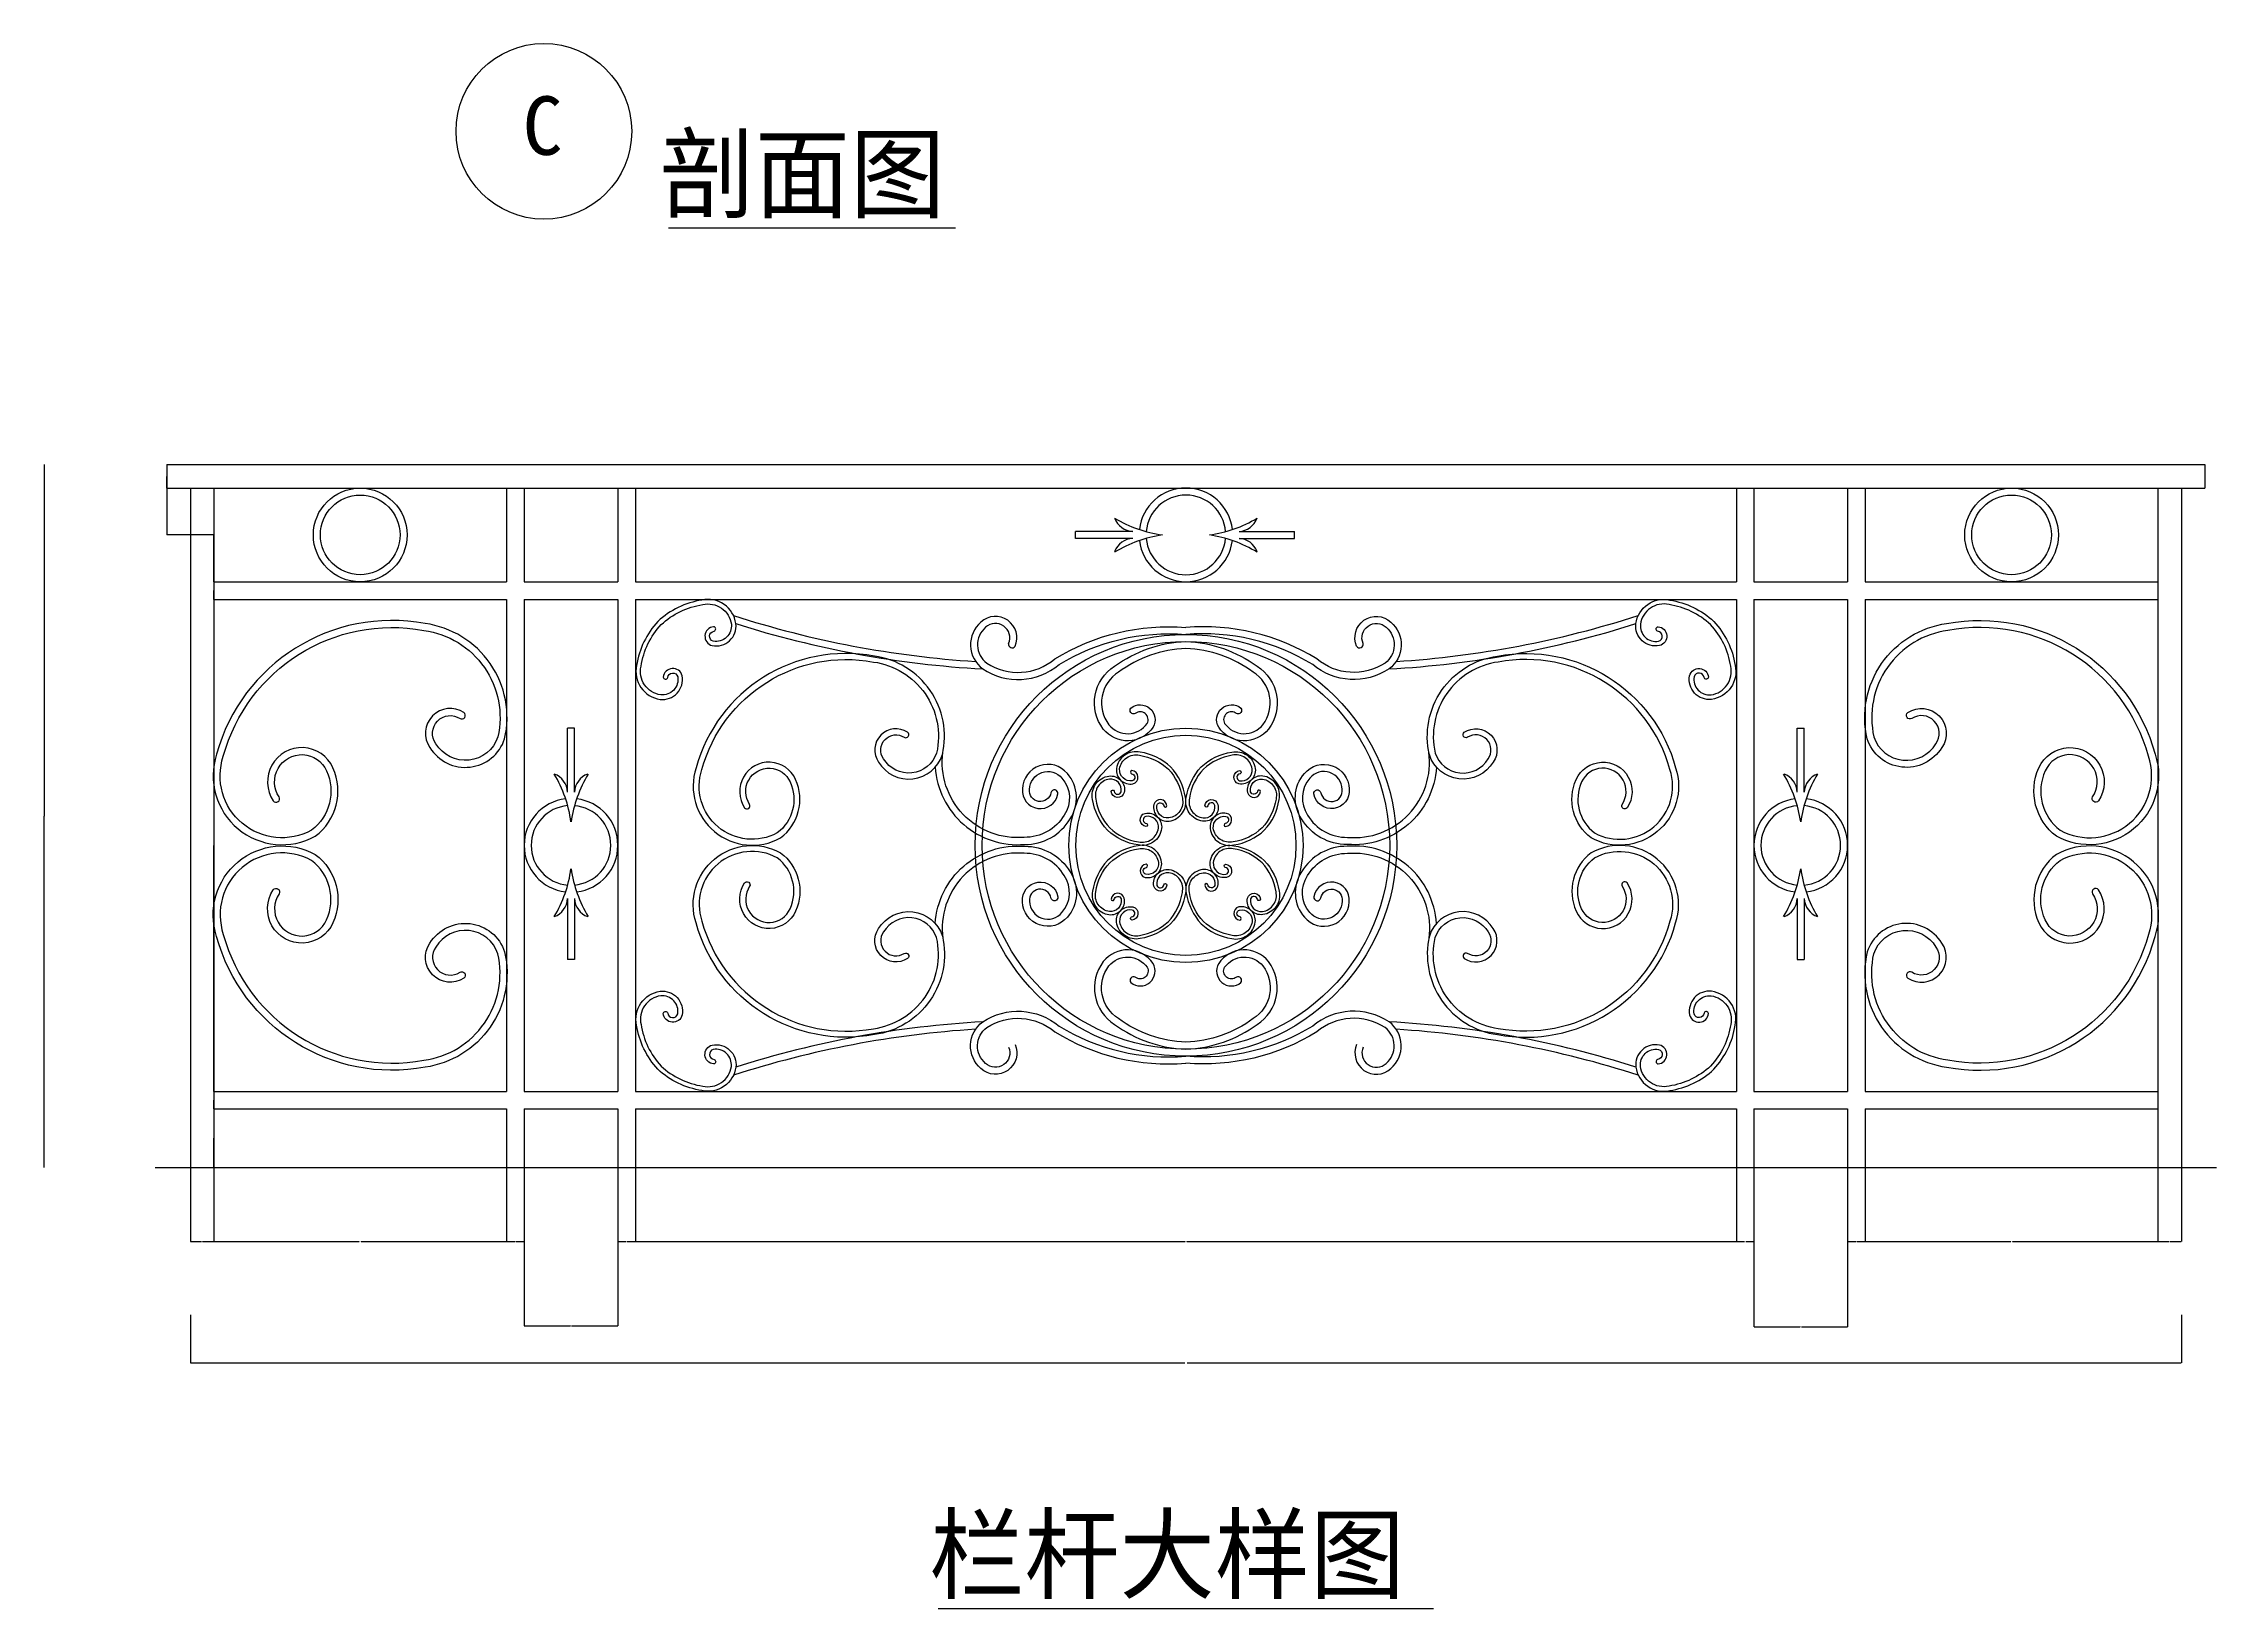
# Model space of a CAD drawing. Header units: metres. Extents: x 279 to 9021, y 399 to 11254.
# Drawn here: x 5060 to 8771, y 399 to 3071 of the extents above; entities that cross this region are included whole.
import ezdxf

# ---------------------------------------------------------------- set-up
doc = ezdxf.new("R2010")
doc.units = ezdxf.units.M
for name, color, linetype in [('3', 3, 'Continuous'), ('7', 7, 'Continuous'), ('DIM', 3, 'Continuous'), ('TEXT', 3, 'Continuous')]:
    doc.layers.add(name, color=color, linetype=linetype)
doc.dimstyles.get("Standard").update_dxf_attribs({"dimtxt": 2.5, "dimasz": 2.5, "dimexe": 1.25, "dimexo": 0.625, "dimtad": 1, "dimcen": 2.5, "dimazin": 3, "dimtfac": 1, "dimtmove": 0, "dimatfit": 3})

# ---------------------------------------------------------------- blocks, each defined once
blk = doc.blocks.new('*D1')
for p, q in [((5311.23, 900.5), (5311.23, 818.37)), ((8711.23, 900.5), (8711.23, 818.37)), ((5311.48, 818.37), (7009.23, 818.37)), ((7013.23, 818.37), (8710.98, 818.37))]:
    blk.add_line(p, q)
at = {"layer": 'Defpoints'}
for p in [(5311.23, 900.5), (8711.23, 900.5), (5311.23, 818.37)]:
    blk.add_point(p, dxfattribs=at)
at = {"layer": 'DIM', "insert": (7011.23, 818.37), "char_height": 1, "attachment_point": 5}
blk.add_mtext('1700', dxfattribs=at)
blk = doc.blocks.new('*D2')
for p, q in [((5351.23, 1151.89), (5351.23, 1025.5)), ((5851.23, 1151.89), (5851.23, 1025.5)), ((5351.48, 1025.5), (5599.73, 1025.5)), ((5602.73, 1025.5), (5850.98, 1025.5))]:
    blk.add_line(p, q)
at = {"layer": 'Defpoints'}
for p in [(5351.23, 1151.89), (5851.23, 1151.89), (5351.23, 1025.5)]:
    blk.add_point(p, dxfattribs=at)
at = {"layer": 'DIM', "insert": (5601.23, 1025.5), "char_height": 1, "attachment_point": 5}
blk.add_mtext('250', dxfattribs=at)
blk = doc.blocks.new('*D18')
for p, q in [((5061.51, 2351.89), (5061.51, 1751.89)), ((5061.26, 1751.89), (5061.01, 1751.89)), ((5061.51, 1151.89), (5061.51, 1751.89)), ((5061.51, 1751.89), (5061.51, 1751.89)), ((5061.76, 1751.89), (5062.01, 1751.89))]:
    blk.add_line(p, q)
at = {"layer": 'Defpoints'}
for p in [(5061.51, 2351.89), (5061.51, 1751.89), (5061.51, 1151.89)]:
    blk.add_point(p, dxfattribs=at)
at = {"layer": 'DIM', "insert": (5061.51, 1753.015), "char_height": 1, "attachment_point": 5}
blk.add_mtext('600', dxfattribs=at)
blk = doc.blocks.new('*D19')
for p, q in [((5351.23, 2121.89), (5351.23, 1701.89)), ((5350.98, 1701.89), (5350.73, 1701.89)), ((5351.23, 1281.89), (5351.23, 1701.89)), ((5351.23, 1701.89), (5351.23, 1701.89)), ((5351.48, 1701.89), (5351.73, 1701.89))]:
    blk.add_line(p, q)
at = {"layer": 'Defpoints'}
for p in [(5351.23, 2121.89), (5351.23, 1701.89), (5351.23, 1281.89)]:
    blk.add_point(p, dxfattribs=at)
at = {"layer": 'DIM', "insert": (5351.23, 1703.015), "char_height": 1, "attachment_point": 5}
blk.add_mtext('420', dxfattribs=at)
blk = doc.blocks.new('*D20')
for p, q in [((5351.23, 1251.89), (5351.23, 1201.89)), ((5350.98, 1201.89), (5350.73, 1201.89)), ((5351.23, 1151.89), (5351.23, 1201.89)), ((5351.23, 1201.89), (5351.23, 1201.89)), ((5351.48, 1201.89), (5351.73, 1201.89))]:
    blk.add_line(p, q)
at = {"layer": 'Defpoints'}
for p in [(5351.23, 1251.89), (5351.23, 1201.89), (5351.23, 1151.89)]:
    blk.add_point(p, dxfattribs=at)
at = {"layer": 'DIM', "insert": (5351.23, 1203.015), "char_height": 1, "attachment_point": 5}
blk.add_mtext('50', dxfattribs=at)
blk = doc.blocks.new('*D21')
for p, q in [((5311.23, 1151.89), (5311.23, 1025.5)), ((5351.23, 1151.89), (5351.23, 1025.5)), ((5311.48, 1025.5), (5330.23, 1025.5)), ((5332.23, 1025.5), (5350.98, 1025.5))]:
    blk.add_line(p, q)
at = {"layer": 'Defpoints'}
for p in [(5311.23, 1151.89), (5351.23, 1151.89), (5311.23, 1025.5)]:
    blk.add_point(p, dxfattribs=at)
at = {"layer": 'DIM', "insert": (5331.23, 1025.5), "char_height": 1, "attachment_point": 5}
blk.add_mtext('20', dxfattribs=at)
blk = doc.blocks.new('*D22')
for p, q in [((5350.98, 1266.89), (5350.73, 1266.89)), ((5351.23, 1281.89), (5351.23, 1266.89)), ((5351.23, 1251.89), (5351.23, 1266.89)), ((5351.23, 1266.89), (5351.23, 1266.89)), ((5351.48, 1266.89), (5351.73, 1266.89))]:
    blk.add_line(p, q)
at = {"layer": 'Defpoints'}
for p in [(5351.23, 1281.89), (5351.23, 1266.89), (5351.23, 1251.89)]:
    blk.add_point(p, dxfattribs=at)
at = {"layer": 'DIM', "insert": (5351.23, 1268.015), "char_height": 1, "attachment_point": 5}
blk.add_mtext('15', dxfattribs=at)
blk = doc.blocks.new('*D23')
for p, q in [((5350.98, 2136.89), (5350.73, 2136.89)), ((5351.23, 2151.89), (5351.23, 2136.89)), ((5351.23, 2121.89), (5351.23, 2136.89)), ((5351.23, 2136.89), (5351.23, 2136.89)), ((5351.48, 2136.89), (5351.73, 2136.89))]:
    blk.add_line(p, q)
at = {"layer": 'Defpoints'}
for p in [(5351.23, 2151.89), (5351.23, 2136.89), (5351.23, 2121.89)]:
    blk.add_point(p, dxfattribs=at)
at = {"layer": 'DIM', "insert": (5351.23, 2138.015), "char_height": 1, "attachment_point": 5}
blk.add_mtext('15', dxfattribs=at)
blk = doc.blocks.new('*D24')
for p, q in [((5271.23, 2351.89), (5271.23, 2331.89)), ((5270.98, 2331.89), (5270.73, 2331.89)), ((5271.23, 2311.89), (5271.23, 2331.89)), ((5271.23, 2331.89), (5271.23, 2331.89)), ((5271.48, 2331.89), (5271.73, 2331.89))]:
    blk.add_line(p, q)
at = {"layer": 'Defpoints'}
for p in [(5271.23, 2351.89), (5271.23, 2331.89), (5271.23, 2311.89)]:
    blk.add_point(p, dxfattribs=at)
at = {"layer": 'DIM', "insert": (5271.23, 2333.015), "char_height": 1, "attachment_point": 5}
blk.add_mtext('20', dxfattribs=at)
blk = doc.blocks.new('*D25')
for p, q in [((5271.23, 2311.89), (5271.23, 2231.89)), ((5310.23, 2231.89), (5270.98, 2231.89)), ((5351.48, 2231.89), (5312.23, 2231.89)), ((5351.23, 2151.89), (5351.23, 2231.89))]:
    blk.add_line(p, q)
at = {"layer": 'Defpoints'}
for p in [(5271.23, 2311.89), (5351.23, 2231.89), (5351.23, 2151.89)]:
    blk.add_point(p, dxfattribs=at)
at = {"layer": 'DIM', "insert": (5311.23, 2231.89), "char_height": 1, "attachment_point": 5}
blk.add_mtext('80', dxfattribs=at)
blk = doc.blocks.new('*D37')
for p, q in [((6071.23, 1151.89), (6071.23, 1025.5)), ((7951.23, 1151.89), (7951.23, 1025.5)), ((6071.48, 1025.5), (7009.73, 1025.5)), ((7012.73, 1025.5), (7950.98, 1025.5))]:
    blk.add_line(p, q)
at = {"layer": 'Defpoints'}
for p in [(6071.23, 1151.89), (7951.23, 1151.89), (6071.23, 1025.5)]:
    blk.add_point(p, dxfattribs=at)
at = {"layer": 'DIM', "insert": (7011.23, 1025.5), "char_height": 1, "attachment_point": 5}
blk.add_mtext('940', dxfattribs=at)
blk = doc.blocks.new('*D38')
for p, q in [((5881.23, 1151.89), (5881.23, 881.67)), ((6041.23, 1151.89), (6041.23, 881.67)), ((5881.48, 881.67), (5960.23, 881.67)), ((5962.23, 881.67), (6040.98, 881.67))]:
    blk.add_line(p, q)
at = {"layer": 'Defpoints'}
for p in [(5881.23, 1151.89), (6041.23, 1151.89), (5881.23, 881.67)]:
    blk.add_point(p, dxfattribs=at)
at = {"layer": 'DIM', "insert": (5961.23, 881.67), "char_height": 1, "attachment_point": 5}
blk.add_mtext('80', dxfattribs=at)
blk = doc.blocks.new('*D39')
for p, q in [((6041.23, 1151.89), (6041.23, 1025.5)), ((6071.23, 1151.89), (6071.23, 1025.5)), ((6041.48, 1025.5), (6055.23, 1025.5)), ((6057.23, 1025.5), (6070.98, 1025.5))]:
    blk.add_line(p, q)
at = {"layer": 'Defpoints'}
for p in [(6041.23, 1151.89), (6071.23, 1151.89), (6041.23, 1025.5)]:
    blk.add_point(p, dxfattribs=at)
at = {"layer": 'DIM', "insert": (6056.23, 1025.5), "char_height": 1, "attachment_point": 5}
blk.add_mtext('15', dxfattribs=at)
blk = doc.blocks.new('*D40')
for p, q in [((5851.23, 1151.89), (5851.23, 1025.5)), ((5881.23, 1151.89), (5881.23, 1025.5)), ((5851.48, 1025.5), (5865.23, 1025.5)), ((5867.23, 1025.5), (5880.98, 1025.5))]:
    blk.add_line(p, q)
at = {"layer": 'Defpoints'}
for p in [(5851.23, 1151.89), (5881.23, 1151.89), (5851.23, 1025.5)]:
    blk.add_point(p, dxfattribs=at)
at = {"layer": 'DIM', "insert": (5866.23, 1025.5), "char_height": 1, "attachment_point": 5}
blk.add_mtext('15', dxfattribs=at)
blk = doc.blocks.new('*D43')
for p, q in [((8171.23, 1151.89), (8171.23, 1025.5)), ((8671.23, 1151.89), (8671.23, 1025.5)), ((8171.48, 1025.5), (8419.73, 1025.5)), ((8422.73, 1025.5), (8670.98, 1025.5))]:
    blk.add_line(p, q)
at = {"layer": 'Defpoints'}
for p in [(8171.23, 1151.89), (8671.23, 1151.89), (8171.23, 1025.5)]:
    blk.add_point(p, dxfattribs=at)
at = {"layer": 'DIM', "insert": (8421.23, 1025.5), "char_height": 1, "attachment_point": 5}
blk.add_mtext('100', dxfattribs=at)
blk = doc.blocks.new('*D44')
for p, q in [((7951.23, 1151.89), (7951.23, 1025.5)), ((7981.23, 1151.89), (7981.23, 1025.5)), ((7951.48, 1025.5), (7965.23, 1025.5)), ((7967.23, 1025.5), (7980.98, 1025.5))]:
    blk.add_line(p, q)
at = {"layer": 'Defpoints'}
for p in [(7951.23, 1151.89), (7981.23, 1151.89), (7951.23, 1025.5)]:
    blk.add_point(p, dxfattribs=at)
at = {"layer": 'DIM', "insert": (7966.23, 1025.5), "char_height": 1, "attachment_point": 5}
blk.add_mtext('15', dxfattribs=at)
blk = doc.blocks.new('*D45')
for p, q in [((7981.23, 1151.89), (7981.23, 879.76)), ((8141.23, 1151.89), (8141.23, 879.76)), ((7981.48, 879.76), (8060.23, 879.76)), ((8062.23, 879.76), (8140.98, 879.76))]:
    blk.add_line(p, q)
at = {"layer": 'Defpoints'}
for p in [(7981.23, 1151.89), (8141.23, 1151.89), (7981.23, 879.76)]:
    blk.add_point(p, dxfattribs=at)
at = {"layer": 'DIM', "insert": (8061.23, 879.76), "char_height": 1, "attachment_point": 5}
blk.add_mtext('80', dxfattribs=at)
blk = doc.blocks.new('*D46')
for p, q in [((8141.23, 1151.89), (8141.23, 1025.5)), ((8171.23, 1151.89), (8171.23, 1025.5)), ((8141.48, 1025.5), (8155.23, 1025.5)), ((8157.23, 1025.5), (8170.98, 1025.5))]:
    blk.add_line(p, q)
at = {"layer": 'Defpoints'}
for p in [(8141.23, 1151.89), (8171.23, 1151.89), (8141.23, 1025.5)]:
    blk.add_point(p, dxfattribs=at)
at = {"layer": 'DIM', "insert": (8156.23, 1025.5), "char_height": 1, "attachment_point": 5}
blk.add_mtext('15', dxfattribs=at)
blk = doc.blocks.new('*D47')
for p, q in [((8671.23, 1151.89), (8671.23, 1025.5)), ((8711.23, 1151.89), (8711.23, 1025.5)), ((8671.48, 1025.5), (8690.23, 1025.5)), ((8692.23, 1025.5), (8710.98, 1025.5))]:
    blk.add_line(p, q)
at = {"layer": 'Defpoints'}
for p in [(8671.23, 1151.89), (8711.23, 1151.89), (8671.23, 1025.5)]:
    blk.add_point(p, dxfattribs=at)
at = {"layer": 'DIM', "insert": (8691.23, 1025.5), "char_height": 1, "attachment_point": 5}
blk.add_mtext('20', dxfattribs=at)

msp = doc.modelspace()

# ---------------------------------------------------------------- linework, layer by layer
at = {"layer": '3'}
for p, q in [((6920.5, 2237.89), (6822.65, 2237.89)), ((6822.65, 2225.89), (6822.65, 2237.89)), ((7101.96, 2237.89), (7196.72, 2237.89)), ((7196.72, 2225.89), (7196.72, 2237.89)), ((6920.5, 2225.89), (6822.65, 2225.89)), ((7101.96, 2225.89), (7196.72, 2225.89)), ((5967.23, 1901.94), (5955.23, 1901.94)), ((5955.23, 1792.62), (5955.23, 1901.94)), ((5967.23, 1792.62), (5967.23, 1901.94)), ((8055.23, 1792.62), (8055.23, 1901.94)), ((8055.23, 1901.94), (8067.23, 1901.94)), ((8067.23, 1792.62), (8067.23, 1901.94)), ((5955.23, 1611.16), (5955.23, 1506.87)), ((5967.23, 1611.16), (5967.23, 1506.87)), ((8055.23, 1611.16), (8055.23, 1506.87)), ((8067.23, 1611.16), (8067.23, 1506.87)), ((5967.23, 1506.87), (5955.23, 1506.87)), ((8055.23, 1506.87), (8067.23, 1506.87))]:
    msp.add_line(p, q, dxfattribs=at)
for points in [[(6115.14, 2078.73, -0.15), (6186.24, 2112.97, -0.44), (6235.03, 2079.44, -0.5), (6204.07, 2050.45, -0.83), (6205.6, 2067.42, 0.79), (6204.84, 2075.16, 0.84), (6202.33, 2042.87, 0.51), (6242.74, 2080.41, 0.44), (6184.78, 2120.61, 0.15), (6109.64, 2084.23, 0.15), (6073.26, 2009.09, 0.44), (6113.46, 1951.13, 0.51), (6151.01, 1991.54, 0.84), (6118.71, 1989.03, 0.79), (6126.45, 1988.27, -0.83), (6143.42, 1989.81, -0.5), (6114.43, 1958.85, -0.44), (6080.9, 2007.63, -0.15), (6115.14, 2078.73)], [(7907.33, 2078.73, 0.15), (7836.23, 2112.97, 0.44), (7787.44, 2079.44, 0.5), (7818.4, 2050.45, 0.83), (7816.87, 2067.42, -0.79), (7817.63, 2075.16, -0.84), (7820.13, 2042.87, -0.51), (7779.72, 2080.41, -0.44), (7837.68, 2120.61, -0.15), (7912.83, 2084.23, -0.15), (7949.21, 2009.09, -0.44), (7909.01, 1951.13, -0.51), (7871.46, 1991.54, -0.84), (7903.76, 1989.03, -0.79), (7896.02, 1988.27, 0.83), (7879.05, 1989.81, 0.5), (7908.03, 1958.85, 0.44), (7941.56, 2007.63, 0.15), (7907.33, 2078.73)], [(6719.63, 2041.82, 0.81), (6661.19, 2083.12, 0.48), (6664.29, 2003.12, 0.33), (6794.62, 2010.43, -0.16), (7011.23, 2061.89)], [(6708.59, 2046.51, 0.81), (6669.17, 2074.16, 0.48), (6671.16, 2012.96, 0.33), (6787.62, 2020.22, -0.16), (7011.23, 2073.93, -0.16)], [(7302.83, 2041.82, -0.81), (7361.28, 2083.12, -0.48), (7358.18, 2003.12, -0.33), (7227.84, 2010.43, 0.16), (7011.23, 2061.89)], [(7313.88, 2046.51, -0.81), (7353.29, 2074.16, -0.48), (7351.31, 2012.96, -0.33), (7234.85, 2020.22, 0.16), (7011.23, 2073.93, 0.16)], [(7011.23, 2037.88, 0.15), (6896.29, 1997.66, 0.44), (6879.64, 1907.83, 0.5), (6945.06, 1909.99, 0.83), (6924.86, 1926.83, -0.79), (6917.24, 1936.11, -0.84), (6955.22, 1903.6, -0.51), (6870.16, 1900.48, -0.44), (6889.53, 2007.59, -0.15), (7011.23, 2049.89, -0.15), (7132.93, 2007.59, -0.44), (7152.31, 1900.48, -0.51), (7067.24, 1903.6, -0.84), (7105.22, 1936.11, -0.79), (7097.6, 1926.83, 0.83), (7077.41, 1909.99, 0.5), (7142.82, 1907.83, 0.44), (7126.18, 1997.66, 0.15), (7011.23, 2037.88)], [(6583.3, 1835.39, 0.42), (6735.66, 1703.5, 0.27), (6813.57, 1747.23, 0.34), (6808.8, 1824.51, 0.69), (6732.3, 1798.29, 0.96), (6792.69, 1789.59, 0.98), (6780.88, 1791.75, -0.97), (6744.28, 1797.42, -0.69), (6799.66, 1816.74, -0.34), (6803.41, 1753.63, -0.27), (6735.21, 1715.51, -0.48), (6596.33, 1860.61)], [(6981.41, 1831.92, -0.15), (7005.18, 1782.54, -0.44), (6981.9, 1748.66, -0.5), (6961.77, 1770.16, -0.83), (6973.56, 1769.1, 0.79), (6978.93, 1769.63, 0.84), (6956.5, 1771.37, 0.51), (6982.57, 1743.31, 0.44), (7010.49, 1783.55, 0.15), (6985.23, 1835.74, 0.15), (6933.04, 1861, 0.44), (6892.8, 1833.08, 0.51), (6920.86, 1807.01, 0.84), (6919.12, 1829.44, 0.79), (6918.59, 1824.06, -0.83), (6919.65, 1812.28, -0.5), (6898.15, 1832.41, -0.44), (6932.03, 1855.69, -0.15), (6981.41, 1831.92)], [(7041.06, 1831.92, 0.15), (7017.28, 1782.54, 0.44), (7040.57, 1748.66, 0.5), (7060.7, 1770.16, 0.83), (7048.91, 1769.1, -0.79), (7043.54, 1769.63, -0.84), (7065.97, 1771.37, -0.51), (7039.89, 1743.31, -0.44), (7011.97, 1783.55, -0.15), (7037.24, 1835.74, -0.15), (7089.42, 1861, -0.44), (7129.67, 1833.08, -0.51), (7101.61, 1807.01, -0.84), (7103.35, 1829.44, -0.79), (7103.88, 1824.06, 0.83), (7102.81, 1812.28, 0.5), (7124.31, 1832.41, 0.44), (7090.43, 1855.69, 0.15), (7041.06, 1831.92)], [(7439.16, 1835.39, -0.42), (7286.81, 1703.5, -0.27), (7208.9, 1747.23, -0.34), (7213.66, 1824.51, -0.69), (7290.16, 1798.29, -0.96), (7229.78, 1789.59, -0.98), (7241.58, 1791.75, 0.97), (7278.18, 1797.42, 0.69), (7222.81, 1816.74, 0.34), (7219.05, 1753.63, 0.27), (7287.26, 1715.51, 0.48), (7426.14, 1860.61)], [(6881.11, 1731.61, 0.15), (6930.48, 1707.84, 0.44), (6964.36, 1731.12, 0.5), (6942.86, 1751.25, 0.83), (6943.93, 1739.47, -0.79), (6943.4, 1734.09, -0.84), (6941.66, 1756.52, -0.51), (6969.72, 1730.45, -0.44), (6929.47, 1702.53, -0.15), (6877.29, 1727.79, -0.15), (6852.02, 1779.98, -0.44), (6879.94, 1820.23, -0.51), (6906.02, 1792.17, -0.84), (6883.59, 1793.91, -0.79), (6888.96, 1794.43, 0.83), (6900.75, 1793.37, 0.5), (6880.62, 1814.87, 0.44), (6857.33, 1780.99, 0.15), (6881.11, 1731.61)], [(7141.36, 1731.61, -0.15), (7091.98, 1707.84, -0.44), (7058.1, 1731.12, -0.5), (7079.6, 1751.25, -0.83), (7078.54, 1739.47, 0.79), (7079.06, 1734.09, 0.84), (7080.81, 1756.52, 0.51), (7052.75, 1730.45, 0.44), (7092.99, 1702.53, 0.15), (7145.18, 1727.79, 0.15), (7170.44, 1779.98, 0.44), (7142.52, 1820.23, 0.51), (7116.45, 1792.17, 0.84), (7138.88, 1793.91, 0.79), (7133.5, 1794.43, -0.83), (7121.72, 1793.37, -0.5), (7141.85, 1814.87, -0.44), (7165.13, 1780.99, -0.15), (7141.36, 1731.61)], [(6583.3, 1568.39, -0.42), (6735.66, 1700.29, -0.27), (6813.57, 1656.56, -0.34), (6808.8, 1579.27, -0.69), (6732.3, 1605.5, -0.96), (6792.69, 1614.19, -0.98), (6780.88, 1612.04, 0.97), (6744.28, 1606.37, 0.69), (6799.66, 1587.04, 0.34), (6803.41, 1650.16, 0.27), (6735.21, 1688.28, 0.48), (6596.33, 1543.17)], [(6881.11, 1672.17, -0.15), (6930.48, 1695.95, -0.44), (6964.36, 1672.66, -0.5), (6942.86, 1652.53, -0.83), (6943.93, 1664.32, 0.79), (6943.4, 1669.69, 0.84), (6941.66, 1647.26, 0.51), (6969.72, 1673.34, 0.44), (6929.47, 1701.26, 0.15), (6877.29, 1675.99, 0.15), (6852.02, 1623.81, 0.44), (6879.94, 1583.56, 0.51), (6906.02, 1611.62, 0.84), (6883.59, 1609.88, 0.79), (6888.96, 1609.35, -0.83), (6900.75, 1610.42, -0.5), (6880.62, 1588.92, -0.44), (6857.33, 1622.8, -0.15), (6881.11, 1672.17)], [(7141.36, 1672.17, 0.15), (7091.98, 1695.95, 0.44), (7058.1, 1672.66, 0.5), (7079.6, 1652.53, 0.83), (7078.54, 1664.32, -0.79), (7079.06, 1669.69, -0.84), (7080.81, 1647.26, -0.51), (7052.75, 1673.34, -0.44), (7092.99, 1701.26, -0.15), (7145.18, 1675.99, -0.15), (7170.44, 1623.81, -0.44), (7142.52, 1583.56, -0.51), (7116.45, 1611.62, -0.84), (7138.88, 1609.88, -0.79), (7133.5, 1609.35, 0.83), (7121.72, 1610.42, 0.5), (7141.85, 1588.92, 0.44), (7165.13, 1622.8, 0.15), (7141.36, 1672.17)], [(7439.16, 1568.39, 0.42), (7286.81, 1700.29, 0.27), (7208.9, 1656.56, 0.34), (7213.66, 1579.27, 0.69), (7290.16, 1605.5, 0.96), (7229.78, 1614.19, 0.98), (7241.58, 1612.04, -0.97), (7278.18, 1606.37, -0.69), (7222.81, 1587.04, -0.34), (7219.05, 1650.16, -0.27), (7287.26, 1688.28, -0.48), (7426.14, 1543.17)], [(6981.41, 1571.87, 0.15), (7005.18, 1621.24, 0.44), (6981.9, 1655.12, 0.5), (6961.77, 1633.62, 0.83), (6973.56, 1634.68, -0.79), (6978.93, 1634.16, -0.84), (6956.5, 1632.42, -0.51), (6982.57, 1660.48, -0.44), (7010.49, 1620.23, -0.15), (6985.23, 1568.05, -0.15), (6933.04, 1542.78, -0.44), (6892.8, 1570.7, -0.51), (6920.86, 1596.77, -0.84), (6919.12, 1574.34, -0.79), (6918.59, 1579.72, 0.83), (6919.65, 1591.5, 0.5), (6898.15, 1571.38, 0.44), (6932.03, 1548.09, 0.15), (6981.41, 1571.87)], [(7041.06, 1571.87, -0.15), (7017.28, 1621.24, -0.44), (7040.57, 1655.12, -0.5), (7060.7, 1633.62, -0.83), (7048.91, 1634.68, 0.79), (7043.54, 1634.16, 0.84), (7065.97, 1632.42, 0.51), (7039.89, 1660.48, 0.44), (7011.97, 1620.23, 0.15), (7037.24, 1568.05, 0.15), (7089.42, 1542.78, 0.44), (7129.67, 1570.7, 0.51), (7101.61, 1596.77, 0.84), (7103.35, 1574.34, 0.79), (7103.88, 1579.72, -0.83), (7102.81, 1591.5, -0.5), (7124.31, 1571.38, -0.44), (7090.43, 1548.09, -0.15), (7041.06, 1571.87)], [(7011.23, 1365.9, -0.15), (6896.29, 1406.12, -0.44), (6879.64, 1495.95, -0.5), (6945.06, 1493.8, -0.83), (6924.86, 1476.95, 0.79), (6917.24, 1467.68, 0.84), (6955.22, 1500.19, 0.51), (6870.16, 1503.31, 0.44), (6889.53, 1396.19, 0.15), (7011.23, 1353.89, 0.15), (7132.93, 1396.19, 0.44), (7152.31, 1503.31, 0.51), (7067.24, 1500.19, 0.84), (7105.22, 1467.68, 0.79), (7097.6, 1476.95, -0.83), (7077.41, 1493.8, -0.5), (7142.82, 1495.95, -0.44), (7126.18, 1406.12, -0.15), (7011.23, 1365.9)], [(6115.14, 1325.05, 0.15), (6186.24, 1290.81, 0.44), (6235.03, 1324.35, 0.5), (6204.07, 1353.33, 0.83), (6205.6, 1336.36, -0.79), (6204.84, 1328.62, -0.84), (6202.33, 1360.92, -0.51), (6242.74, 1323.37, -0.44), (6184.78, 1283.17, -0.15), (6109.64, 1319.55, -0.15), (6073.26, 1394.7, -0.44), (6113.46, 1452.65, -0.51), (6151.01, 1412.25, -0.84), (6118.71, 1414.75, -0.79), (6126.45, 1415.51, 0.83), (6143.42, 1413.98, 0.5), (6114.43, 1444.94, 0.44), (6080.9, 1396.15, 0.15), (6115.14, 1325.05)], [(7907.33, 1325.05, -0.15), (7836.23, 1290.81, -0.44), (7787.44, 1324.35, -0.5), (7818.4, 1353.33, -0.83), (7816.87, 1336.36, 0.79), (7817.63, 1328.62, 0.84), (7820.13, 1360.92, 0.51), (7779.72, 1323.37, 0.44), (7837.68, 1283.17, 0.15), (7912.83, 1319.55, 0.15), (7949.21, 1394.7, 0.44), (7909.01, 1452.65, 0.51), (7871.46, 1412.25, 0.84), (7903.76, 1414.75, 0.79), (7896.02, 1415.51, -0.83), (7879.05, 1413.98, -0.5), (7908.03, 1444.94, -0.44), (7941.56, 1396.15, -0.15), (7907.33, 1325.05)], [(6719.63, 1361.96, -0.81), (6661.19, 1320.67, -0.48), (6664.29, 1400.66, -0.33), (6794.62, 1393.35, 0.16), (7011.23, 1341.89)], [(7302.83, 1361.96, 0.81), (7361.28, 1320.67, 0.48), (7358.18, 1400.66, 0.33), (7227.84, 1393.35, -0.16), (7011.23, 1341.89)], [(6708.59, 1357.28, -0.81), (6669.17, 1329.62, -0.48), (6671.16, 1390.82, -0.33), (6787.62, 1383.56, 0.16), (7011.23, 1329.86, 0.16)], [(7313.88, 1357.28, 0.81), (7353.29, 1329.62, 0.48), (7351.31, 1390.82, 0.33), (7234.85, 1383.56, -0.16), (7011.23, 1329.86, -0.16)]]:
    msp.add_lwpolyline(points, format="xyb", dxfattribs=at)
for points in [[(5462.87, 1784.46, -1.09), (5543.8, 1829.26, -0.35), (5518.11, 1727.58, -0.68), (5367.49, 1853.88, -0.39), (5710.2, 2068.78, -0.44), (5836.35, 1887.01, -0.64), (5730.44, 1875.48, -0.83), (5771.75, 1918.43, 0.94), (5778.36, 1928.45, 0.83), (5720.39, 1868.9, 0.64), (5847.93, 1883.79, 0.44), (5712.11, 2080.63, 0.39), (5355.99, 1857.32, 0.68), (5524.63, 1717.46, 0.35), (5554.75, 1834.16, 1.09), (5452.9, 1777.79, 0.93)], [(8559.59, 1784.46, 1.09), (8478.66, 1829.26, 0.35), (8504.35, 1727.58, 0.68), (8654.98, 1853.88, 0.39), (8312.27, 2068.78, 0.44), (8186.11, 1887.01, 0.64), (8292.03, 1875.48, 0.83), (8250.71, 1918.43, -0.94), (8244.11, 1928.45, -0.83), (8302.08, 1868.9, -0.64), (8174.54, 1883.79, -0.44), (8310.36, 2080.63, -0.39), (8666.47, 1857.32, -0.68), (8497.83, 1717.46, -0.35), (8467.71, 1834.16, -1.09), (8569.57, 1777.79, -0.93)], [(6266.27, 1771.8, -1.09), (6335.47, 1810.1, -0.35), (6313.5, 1723.17, -0.68), (6184.72, 1831.15, -0.39), (6477.73, 2014.89, -0.44), (6585.6, 1859.48, -0.64), (6495.04, 1849.62, -0.83), (6530.36, 1886.35, 0.94), (6536.01, 1894.91, 0.83), (6486.45, 1844, 0.64), (6595.49, 1856.73, 0.44), (6479.37, 2025.03, 0.39), (6174.89, 1834.1, 0.68), (6319.08, 1714.52, 0.35), (6344.83, 1814.3, 1.09), (6257.74, 1766.1, 0.93)], [(7756.19, 1771.8, 1.09), (7687, 1810.1, 0.35), (7708.97, 1723.17, 0.68), (7837.75, 1831.15, 0.39), (7544.73, 2014.89, 0.44), (7436.87, 1859.48, 0.64), (7527.43, 1849.62, 0.83), (7492.1, 1886.35, -0.94), (7486.45, 1894.91, -0.83), (7536.02, 1844, -0.64), (7426.97, 1856.73, -0.44), (7543.1, 2025.03, -0.39), (7847.58, 1834.1, -0.68), (7703.39, 1714.52, -0.35), (7677.64, 1814.3, -1.09), (7764.72, 1766.1, -0.93)], [(5462.87, 1619.33, 1.09), (5543.8, 1574.53, 0.35), (5518.11, 1676.21, 0.68), (5367.49, 1549.9, 0.39), (5710.2, 1335, 0.44), (5836.35, 1516.78, 0.64), (5730.44, 1528.31, 0.83), (5771.75, 1485.35, -0.94), (5778.36, 1475.33, -0.83), (5720.39, 1534.88, -0.64), (5847.93, 1520, -0.44), (5712.11, 1323.15, -0.39), (5355.99, 1546.46, -0.68), (5524.63, 1686.32, -0.35), (5554.75, 1569.62, -1.09), (5452.9, 1626, -0.93)], [(6266.27, 1631.98, 1.09), (6335.47, 1593.68, 0.35), (6313.5, 1680.62, 0.68), (6184.72, 1572.63, 0.39), (6477.73, 1388.89, 0.44), (6585.6, 1544.3, 0.64), (6495.04, 1554.16, 0.83), (6530.36, 1517.44, -0.94), (6536.01, 1508.87, -0.83), (6486.45, 1559.79, -0.64), (6595.49, 1547.06, -0.44), (6479.37, 1378.76, -0.39), (6174.89, 1569.69, -0.68), (6319.08, 1689.27, -0.35), (6344.83, 1589.49, -1.09), (6257.74, 1637.69, -0.93)], [(7756.19, 1631.98, -1.09), (7687, 1593.68, -0.35), (7708.97, 1680.62, -0.68), (7837.75, 1572.63, -0.39), (7544.73, 1388.89, -0.44), (7436.87, 1544.3, -0.64), (7527.43, 1554.16, -0.83), (7492.1, 1517.44, 0.94), (7486.45, 1508.87, 0.83), (7536.02, 1559.79, 0.64), (7426.97, 1547.06, 0.44), (7543.1, 1378.76, 0.39), (7847.58, 1569.69, 0.68), (7703.39, 1689.27, 0.35), (7677.64, 1589.49, 1.09), (7764.72, 1637.69, 0.93)], [(8559.59, 1619.33, -1.09), (8478.66, 1574.53, -0.35), (8504.35, 1676.21, -0.68), (8654.98, 1549.9, -0.39), (8312.27, 1335, -0.44), (8186.11, 1516.78, -0.64), (8292.03, 1528.31, -0.83), (8250.71, 1485.35, 0.94), (8244.11, 1475.33, 0.83), (8302.08, 1534.88, 0.64), (8174.54, 1520, 0.44), (8310.36, 1323.15, 0.39), (8666.47, 1546.46, 0.68), (8497.83, 1686.32, 0.35), (8467.71, 1569.62, 1.09), (8569.57, 1626, 0.93)]]:
    msp.add_lwpolyline(points, format="xyb", close=True, dxfattribs=at)
for centre, radius in [((5601.23, 2231.89), 80), ((8421.23, 2231.89), 80), ((5601.23, 2231.89), 68), ((8421.23, 2231.89), 68), ((7011.23, 1701.89), 360), ((7011.23, 1701.89), 348), ((7011.23, 1701.89), 200), ((7011.23, 1701.89), 188)]:
    msp.add_circle(centre, radius, dxfattribs=at)
for centre, radius, start, end in [((7011.23, 2231.89), 80, 6.57, 173.43), ((7011.23, 2231.89), 68, 4.73, 175.27), ((6999.85, 2444.71), 214.74, 239.08, 262.32), ((6921.94, 2272.41), 34.55, 200.2, 267.61), ((7004.31, 2012.41), 221.97, 98.59, 121.14), ((7022.61, 2444.71), 214.74, 277.68, 300.92), ((7018.16, 2012.41), 221.97, 58.86, 81.41), ((7100.52, 2272.41), 34.55, 272.39, 339.8), ((6921.94, 2191.38), 34.55, 92.39, 159.8), ((7011.23, 2231.89), 80, 186.95, 353.05), ((7011.23, 2231.89), 68, 185.07, 354.93), ((7100.52, 2191.38), 34.55, 20.2, 87.61), ((6758.72, 3706.36), 1693.86, 252.12, 266.39), ((6758.72, 3706.36), 1705.86, 252.39, 266.83), ((7263.74, 3706.36), 1705.86, 273.17, 287.61), ((7263.74, 3706.36), 1693.86, 273.61, 287.88), ((6714.51, 2045.11), 6.09, 166.73, 327.29), ((7307.96, 2045.11), 6.09, 212.71, 13.27), ((5748.41, 1713.27), 214.74, 7.68, 30.92), ((5920.72, 1791.18), 34.55, 2.39, 69.8), ((6180.71, 1708.82), 221.97, 148.86, 171.41), ((6001.75, 1791.18), 34.55, 110.2, 177.61), ((7841.75, 1708.82), 221.97, 8.59, 31.14), ((8020.72, 1791.18), 34.55, 2.39, 69.8), ((8274.05, 1713.27), 214.74, 149.08, 172.32), ((8101.75, 1791.18), 34.55, 110.2, 177.61), ((5961.23, 1701.89), 80, 96.57, 263.43), ((5961.23, 1701.89), 80, 276.95, 83.05), ((8061.23, 1701.89), 80, 96.95, 263.05), ((8061.23, 1701.89), 80, 276.57, 83.43), ((5961.23, 1701.89), 68, 94.73, 265.27), ((5961.23, 1701.89), 68, 275.07, 84.93), ((8061.23, 1701.89), 68, 95.07, 264.93), ((8061.23, 1701.89), 68, 274.73, 85.27), ((5748.41, 1690.51), 214.74, 329.08, 352.32), ((6180.71, 1694.97), 221.97, 188.59, 211.14), ((7841.75, 1694.97), 221.97, 328.86, 351.41), ((8274.05, 1690.51), 214.74, 187.68, 210.92), ((5920.72, 1612.6), 34.55, 290.2, 357.61), ((6001.75, 1612.6), 34.55, 182.39, 249.8), ((8020.72, 1612.6), 34.55, 290.2, 357.61), ((8101.75, 1612.6), 34.55, 182.39, 249.8), ((6758.72, -302.58), 1693.86, 93.61, 107.88), ((6758.72, -302.58), 1705.86, 93.17, 107.61), ((7263.74, -302.58), 1705.86, 72.39, 86.83), ((7263.74, -302.58), 1693.86, 72.12, 86.39)]:
    msp.add_arc(centre, radius, start, end, dxfattribs=at)
at = {"layer": '7'}
for p, q in [((5271.23, 2351.89), (8751.23, 2351.89)), ((5271.23, 2311.89), (8751.23, 2311.89)), ((5351.23, 2151.89), (5851.23, 2151.89)), ((5351.23, 2121.89), (5851.23, 2121.89)), ((5881.23, 2151.89), (6041.23, 2151.89)), ((5881.23, 2121.89), (6041.23, 2121.89)), ((6071.23, 2151.89), (7951.23, 2151.89)), ((6071.23, 2121.89), (7951.23, 2121.89)), ((7981.23, 2151.89), (8141.23, 2151.89)), ((7981.23, 2121.89), (8141.23, 2121.89)), ((8171.23, 2151.89), (8671.23, 2151.89)), ((8171.23, 2121.89), (8671.23, 2121.89)), ((5351.23, 1281.89), (5851.23, 1281.89)), ((5881.23, 1281.89), (6041.23, 1281.89)), ((6071.23, 1281.89), (7951.23, 1281.89)), ((7981.23, 1281.89), (8141.23, 1281.89)), ((8171.23, 1281.89), (8671.23, 1281.89)), ((5351.23, 1251.89), (5851.23, 1251.89)), ((5881.23, 1251.89), (6041.23, 1251.89)), ((6071.23, 1251.89), (7951.23, 1251.89)), ((7981.23, 1251.89), (8141.23, 1251.89)), ((8171.23, 1251.89), (8671.23, 1251.89)), ((5251.23, 1151.89), (8771.23, 1151.89))]:
    msp.add_line(p, q, dxfattribs=at)
for points in [[(5271.23, 2351.89), (5271.23, 2311.89)], [(8751.23, 2351.89), (8751.23, 2311.89)], [(5311.23, 2311.89), (5311.23, 1151.89)], [(5351.23, 2311.89), (5351.23, 1151.89)], [(5851.23, 2311.89), (5851.23, 2151.89)], [(5881.23, 2311.89), (5881.23, 2151.89)], [(6041.23, 2311.89), (6041.23, 2151.89)], [(6071.23, 2311.89), (6071.23, 2151.89)], [(7951.23, 2311.89), (7951.23, 2151.89)], [(7981.23, 2311.89), (7981.23, 2151.89)], [(8141.23, 2311.89), (8141.23, 2151.89)], [(8171.23, 2311.89), (8171.23, 2151.89)], [(8671.23, 2311.89), (8671.23, 1151.89)], [(8711.23, 2311.89), (8711.23, 1151.89)], [(5851.23, 2121.89), (5851.23, 1281.89)], [(5881.23, 2121.89), (5881.23, 1281.89)], [(6041.23, 2121.89), (6041.23, 1281.89)], [(6071.23, 2121.89), (6071.23, 1281.89)], [(7951.23, 2121.89), (7951.23, 1281.89)], [(7981.23, 2121.89), (7981.23, 1281.89)], [(8141.23, 2121.89), (8141.23, 1281.89)], [(8171.23, 2121.89), (8171.23, 1281.89)], [(5851.23, 1251.89), (5851.23, 1151.89)], [(5881.23, 1251.89), (5881.23, 1151.89)], [(6041.23, 1251.89), (6041.23, 1151.89)], [(6071.23, 1251.89), (6071.23, 1151.89)], [(7951.23, 1251.89), (7951.23, 1151.89)], [(7981.23, 1251.89), (7981.23, 1151.89)], [(8141.23, 1251.89), (8141.23, 1151.89)], [(8171.23, 1251.89), (8171.23, 1151.89)]]:
    msp.add_lwpolyline(points, dxfattribs=at)
at = {"layer": 'TEXT'}
for p, q in [((6127.88, 2755.95), (6617.67, 2755.95)), ((6588.3, 398.89), (7434.11, 398.89))]:
    msp.add_line(p, q, dxfattribs=at)
msp.add_circle((5914.92, 2920.96), 150, dxfattribs=at)

# ---------------------------------------------------------------- texts
for s, height, p in [('C', 100, (5878.61, 2880.73)), ('剖面图', 125, (6112.55, 2785.84)), ('栏杆大样图', 125, (6572.97, 428.78))]:
    msp.add_text(s, height=height, dxfattribs=at).set_placement(p)

# ---------------------------------------------------------------- dimensions: what is measured, and where the dimension line sits
at = {"layer": 'DIM'}
for base, p1, p2, text, picture, middle in [((5061.51, 1751.89), (5061.51, 2351.89), (5061.51, 1151.89), '600', '*D18', (5061.51, 1753.015)), ((5271.23, 2331.89), (5271.23, 2311.89), (5271.23, 2351.89), '20', '*D24', (5271.23, 2333.015)), ((5351.23, 2231.89), (5351.23, 2151.89), (5271.23, 2311.89), '80', '*D25', (5311.23, 2231.89)), ((5351.23, 1701.89), (5351.23, 1281.89), (5351.23, 2121.89), '420', '*D19', (5351.23, 1703.015)), ((5351.23, 2136.89), (5351.23, 2121.89), (5351.23, 2151.89), '15', '*D23', (5351.23, 2138.015)), ((5351.23, 1266.89), (5351.23, 1251.89), (5351.23, 1281.89), '15', '*D22', (5351.23, 1268.015)), ((5351.23, 1201.89), (5351.23, 1151.89), (5351.23, 1251.89), '50', '*D20', (5351.23, 1203.015)), ((5311.23, 1025.5), (5311.23, 1151.89), (5351.23, 1151.89), '20', '*D21', (5331.23, 1025.5)), ((5351.23, 1025.5), (5351.23, 1151.89), (5851.23, 1151.89), '250', '*D2', (5601.23, 1025.5)), ((5851.23, 1025.5), (5851.23, 1151.89), (5881.23, 1151.89), '15', '*D40', (5866.23, 1025.5)), ((5881.23, 881.67), (5881.23, 1151.89), (6041.23, 1151.89), '80', '*D38', (5961.23, 881.67)), ((6041.23, 1025.5), (6041.23, 1151.89), (6071.23, 1151.89), '15', '*D39', (6056.23, 1025.5)), ((6071.23, 1025.5), (6071.23, 1151.89), (7951.23, 1151.89), '940', '*D37', (7011.23, 1025.5)), ((7951.23, 1025.5), (7951.23, 1151.89), (7981.23, 1151.89), '15', '*D44', (7966.23, 1025.5)), ((7981.23, 879.76), (7981.23, 1151.89), (8141.23, 1151.89), '80', '*D45', (8061.23, 879.76)), ((8141.23, 1025.5), (8141.23, 1151.89), (8171.23, 1151.89), '15', '*D46', (8156.23, 1025.5)), ((8171.23, 1025.5), (8171.23, 1151.89), (8671.23, 1151.89), '100', '*D43', (8421.23, 1025.5)), ((8671.23, 1025.5), (8671.23, 1151.89), (8711.23, 1151.89), '20', '*D47', (8691.23, 1025.5)), ((5311.23, 818.37), (5311.23, 900.5), (8711.23, 900.5), '1700', '*D1', (7011.23, 818.37))]:
    dim = msp.add_linear_dim(base=base, p1=p1, p2=p2, text=text, dimstyle='Standard', dxfattribs=at)
    dim.commit()
    dim.dimension.update_dxf_attribs({"geometry": picture, "text_midpoint": middle})

doc.saveas('drawing.dxf')
